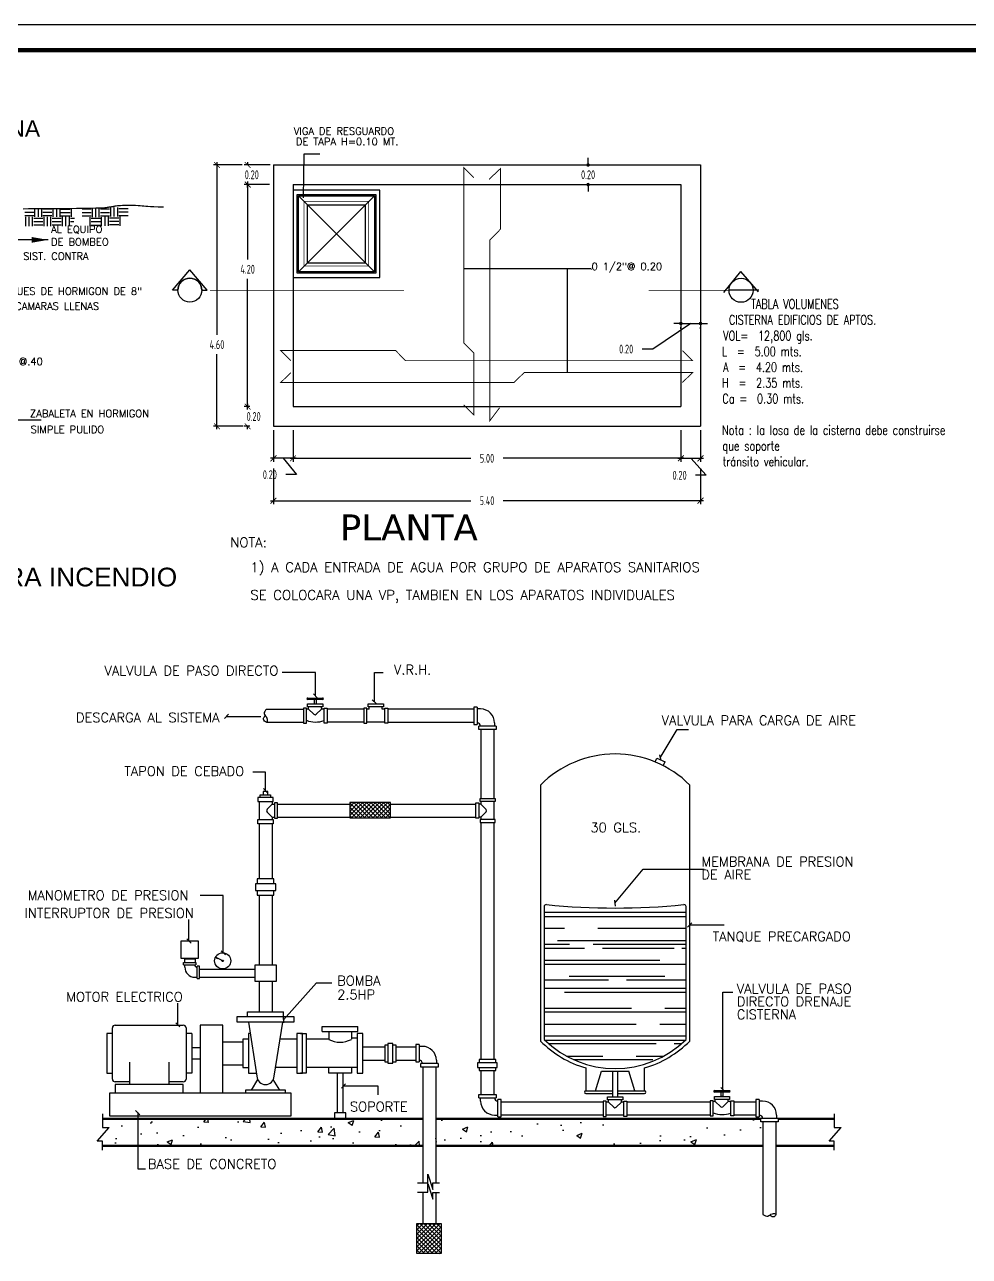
# Model space of a CAD drawing. Header units: feet. Extents: x 1019 to 2236, y -546 to 122.
# Drawn here: x 1066.84 to 1082.9, y -395.07 to -374.12 of the extents above; entities that cross this region are included whole.
import ezdxf
from ezdxf.enums import TextEntityAlignment as Align

# ---------------------------------------------------------------- set-up
doc = ezdxf.new("R2010")
doc.units = ezdxf.units.FT
doc.header["$LTSCALE"] = 0.05
doc.header["$MEASUREMENT"] = 0
for name, color, linetype in [('AC', 1, 'Continuous'), ('DIM', 10, 'Continuous'), ('DIN-SANT.', 7, 'Continuous'), ('ELEV-2PL', 31, 'Continuous'), ('MARCO', 1, 'Continuous'), ('TEXTM', 2, 'Continuous'), ('TEXTO', 2, 'Continuous'), ('TEXTO-1', 2, 'Continuous'), ('TUBOS', 1, 'Continuous')]:
    doc.layers.add(name, color=color, linetype=linetype)
doc.layers.add('CASCARON', color=9, linetype='Continuous', lineweight=20)
doc.layers.add('TEXTSANI', color=7, linetype='Continuous', lineweight=35)
doc.styles.add('Arch-Dim', font='romans.shx', dxfattribs={"width": 0.75})
doc.styles.add('DIM', font='DIM.shx', dxfattribs={"width": 0.8, "height": 0.15})
doc.styles.add('R120', font='arial.ttf', dxfattribs={"height": 0.24})
doc.styles.add('RD290', font='verdana.ttf', dxfattribs={"height": 0.38})
doc.styles.add('RomanS', font='arial.ttf')
doc.styles.add('STYLE1', font='cibt____.pfb', dxfattribs={"height": 0.1})
doc.styles.add('TEXTM', font='romans.shx', dxfattribs={"height": 0.1})
doc.dimstyles.new('DIM', dxfattribs={"dimtxt": 0.15, "dimasz": 0.06, "dimexe": 0.06, "dimexo": 0.4, "dimgap": 0.09, "dimtad": 0, "dimtih": 1, "dimtoh": 1, "dimzin": 0, "dimdsep": 46, "dimtxsty": 'DIM', "dimblk": 'DOT', "dimcen": 0.06, "dimdle": 0.05, "dimclrd": 1, "dimclre": 1, "dimclrt": 7, "dimaunit": 1, "dimadec": 3, "dimazin": 0, "dimtfac": 1, "dimtofl": 0, "dimtmove": 1, "dimatfit": 1, "dimldrblk": 'CLOSEDBLANK', "dimfxl": 0.06, "dimtolj": 1, "dimtzin": 0, "dimarcsym": 0})
doc.dimstyles.new('DIM2', dxfattribs={"dimtxt": 0.1, "dimasz": 0.07, "dimexe": 0.1, "dimexo": 0.3, "dimgap": 0.1, "dimtad": 1, "dimzin": 4, "dimdsep": 46, "dimtxsty": 'STYLE1', "dimblk": 'OBLIQUE', "dimcen": 0.09, "dimdle": 0.003, "dimadec": 0, "dimazin": 0, "dimtfac": 1, "dimtix": 1, "dimtmove": 0, "dimatfit": 3, "dimldrblk": 'OBLIQUE', "dimfxl": 1, "dimtolj": 1, "dimtzin": 0, "dimarcsym": 0})
pattern_1 = [(50, (597.4892, -416.4492), (0.9691629, -0.0847908), [0.10134, -1.114741]), (355, (597.4892, -416.4492), (-0.187481, 1.016363), [0.081072, -0.8917928]), (100.4514, (597.5699, -416.4563), (0.7816826, 0.9315716), [0.0861258, -0.9473841]), (46.1842, (597.4892, -416.179), (1.4420575, -0.2236495), [0.15201, -1.6721116]), (96.6356, (597.6093, -416.1976), (1.2629174, 1.3162293), [0.1291887, -1.421076]), (351.1842, (597.4892, -416.179), (1.2629164, 1.3162303), [0.121608, -1.3376893]), (21, (597.6243, -416.2465), (0.8065416, -0.5440192), [0.10134, -1.114741]), (326, (597.6243, -416.2465), (0.328768, 0.9798237), [0.081072, -0.8917928]), (71.4514, (597.6915, -416.2919), (1.1353099, 0.4358036), [0.0861258, -0.9473841]), (37.5, (597.48916, -416.4492), (0.0164304, 0.4498066), [0, -0.8809832, 0, -0.90530485, 0, -0.89517085]), (7.5, (597.48916, -416.4492), (0.3554599, 0.5329296), [0, -0.5161589, 0, -0.8607152, 0, -0.3411783]), (327.5, (597.18785, -416.4492), (0.72130156, -0.03047617), [0, -0.3378003, 0, -1.053937, 0, -1.3984933]), (317.5, (597.0527, -416.4492), (0.7880019, 0.135262), [0, -0.4391404, 0, -0.6999223, 0, -0.9931329])]

# ---------------------------------------------------------------- blocks, each defined once
blk = doc.blocks.new('_OBLIQUE')
at = {"color": 0, "linetype": 'ByBlock'}
blk.add_line((-0.5, -0.5), (0.5, 0.5), dxfattribs=at)
blk = doc.blocks.new('CODO')
at = {"layer": 'TUBOS'}
for p, q in [((-0.04, 0.224), (-0.04, 0.02)), ((0, 0.224), (-0.04, 0.224)), ((0, 0.224), (0, 0.02)), ((0.04, 0.204), (0, 0.204)), ((-0.04, 0.02), (0, 0.02)), ((0.204, 0.04), (0.204, 0)), ((0.02, -0.04), (0.02, 0)), ((0.224, 0), (0.02, 0)), ((0.224, -0.04), (0.02, -0.04)), ((0.224, 0), (0.224, -0.04))]:
    blk.add_line(p, q, dxfattribs=at)
for centre, radius, start in [((0.04, 0.04), 0.164, 0), ((0, 0), 0.04, 360)]:
    blk.add_arc(centre, radius, start, 90, dxfattribs=at)
blk = doc.blocks.new('_ArchTick')
at = {"color": 0, "linetype": 'ByBlock', "const_width": 0.15}
blk.add_lwpolyline([(-0.5, -0.5), (0.5, 0.5)], dxfattribs=at)
blk = doc.blocks.new('*D78')
at = {"layer": 'Defpoints', "color": 0, "transparency": 16777216}
for p in [(1071.071, -381.268, -0.095), (1078.328, -381.268, -0.095), (1078.328, -382.218)]:
    blk.add_point(p, dxfattribs=at)
at = {"layer": 'DIN-SANT.', "color": 1, "lineweight": -2, "transparency": 16777216}
for p, q in [((1071.071, -381.668), (1071.071, -382.278)), ((1078.328, -381.668), (1078.328, -382.278)), ((1071.021, -382.218), (1074.427, -382.218)), ((1078.378, -382.218), (1074.973, -382.218))]:
    blk.add_line(p, q, dxfattribs=at)
at = {"layer": 'DIN-SANT.', "color": 1, "lineweight": -2, "transparency": 16777216, "xscale": 0.1, "yscale": 0.1, "zscale": 0.1, "rotation": 180}
blk.add_blockref('_ArchTick', (1071.071, -382.218), dxfattribs=at)
at = {"layer": 'DIN-SANT.', "color": 1, "lineweight": -2, "transparency": 16777216, "xscale": 0.1, "yscale": 0.1, "zscale": 0.1}
blk.add_blockref('_ArchTick', (1078.328, -382.218), dxfattribs=at)
at = {"layer": 'DIN-SANT.', "color": 7, "transparency": 16777216, "insert": (1074.7, -382.218), "char_height": 0.15, "attachment_point": 5, "style": 'DIM'}
blk.add_mtext('\\A1;5.40', dxfattribs=at)
blk = doc.blocks.new('_ClosedBlank')
at = {"layer": 'DIM', "color": 0, "lineweight": -2}
for p, q in [((-1, 0.17), (0, 0)), ((-1, 0.17), (-1, -0.17)), ((0, 0), (-1, -0.17))]:
    blk.add_line(p, q, dxfattribs=at)
blk = doc.blocks.new('DOT')
at = {"color": 0, "linetype": 'ByBlock'}
blk.add_line((-0.5, 0), (-1, 0), dxfattribs=at)
at = {"color": 0, "linetype": 'ByBlock', "const_width": 0.5}
blk.add_lwpolyline([(-0.25, 0, 1), (0.25, 0, 1)], format="xyb", close=True, dxfattribs=at)
blk = doc.blocks.new('*D79')
at = {"layer": 'Defpoints', "color": 0, "transparency": 16777216}
for p in [(1077.995, -378.893), (1078.328, -378.893), (1078.328, -379.205)]:
    blk.add_point(p, dxfattribs=at)
at = {"layer": 'DIN-SANT.', "color": 1, "lineweight": -2, "transparency": 16777216}
for p, q in [((1078.162, -379.205), (1077.518, -379.64)), ((1077.935, -379.205), (1077.875, -379.205)), ((1077.995, -379.205), (1078.328, -379.205)), ((1077.995, -379.293), (1077.995, -379.265)), ((1078.328, -379.293), (1078.328, -379.265)), ((1078.388, -379.205), (1078.448, -379.205)), ((1077.518, -379.64), (1077.338, -379.64))]:
    blk.add_line(p, q, dxfattribs=at)
at = {"layer": 'DIN-SANT.', "color": 1, "lineweight": -2, "transparency": 16777216, "xscale": 0.06, "yscale": 0.06, "zscale": 0.06}
blk.add_blockref('DOT', (1077.995, -379.205), dxfattribs=at)
at = {"layer": 'DIN-SANT.', "color": 1, "lineweight": -2, "transparency": 16777216, "xscale": 0.06, "yscale": 0.06, "zscale": 0.06, "rotation": 180}
blk.add_blockref('DOT', (1078.328, -379.205), dxfattribs=at)
at = {"layer": 'DIN-SANT.', "color": 7, "transparency": 16777216, "insert": (1077.065, -379.64), "char_height": 0.15, "attachment_point": 5, "style": 'DIM'}
blk.add_mtext('\\A1;0.20', dxfattribs=at)
blk = doc.blocks.new('_DOT')
at = {"color": 0, "linetype": 'ByBlock'}
blk.add_line((-0.5, 0), (-1, 0), dxfattribs=at)
at = {"color": 0, "linetype": 'ByBlock', "const_width": 0.5}
blk.add_lwpolyline([(-0.25, 0, 1), (0.25, 0, 1)], format="xyb", close=True, dxfattribs=at)
blk = doc.blocks.new('*D81')
at = {"layer": 'Defpoints', "color": 0, "transparency": 16777216}
for p in [(1076.418, -376.51), (1076.7, -376.51), (1076.7, -376.843)]:
    blk.add_point(p, dxfattribs=at)
at = {"layer": 'DIN-SANT.', "color": 1, "lineweight": -2, "transparency": 16777216}
for p, q in [((1076.3, -376.51), (1076.358, -376.51)), ((1076.418, -376.45), (1076.418, -376.39)), ((1076.3, -376.843), (1076.358, -376.843)), ((1076.418, -376.903), (1076.418, -376.963))]:
    blk.add_line(p, q, dxfattribs=at)
at = {"layer": 'DIN-SANT.', "color": 1, "lineweight": -2, "transparency": 16777216, "xscale": 0.06, "yscale": 0.06, "zscale": 0.06}
for p, rotation in [((1076.418, -376.51), 270), ((1076.418, -376.843), 90)]:
    blk.add_blockref('DOT', p, dxfattribs=dict(at, rotation=rotation))
at = {"layer": 'DIN-SANT.', "color": 7, "transparency": 16777216, "insert": (1076.418, -376.676), "char_height": 0.15, "attachment_point": 5, "style": 'DIM'}
blk.add_mtext('\\A1;0.20', dxfattribs=at)
blk = doc.blocks.new('*D95')
at = {"layer": 'Defpoints', "color": 0, "transparency": 16777216}
for p in [(1077.995, -380.619, 0.095), (1071.404, -380.842, 0.095), (1077.995, -381.497)]:
    blk.add_point(p, dxfattribs=at)
at = {"layer": 'DIN-SANT.', "color": 1, "lineweight": -2, "transparency": 16777216}
for p, q in [((1077.995, -381.019), (1077.995, -381.557)), ((1071.404, -381.242), (1071.404, -381.557)), ((1071.354, -381.497), (1074.427, -381.497)), ((1078.045, -381.497), (1074.973, -381.497))]:
    blk.add_line(p, q, dxfattribs=at)
at = {"layer": 'DIN-SANT.', "color": 1, "lineweight": -2, "transparency": 16777216, "xscale": 0.1, "yscale": 0.1, "zscale": 0.1, "rotation": 180}
blk.add_blockref('_ArchTick', (1071.404, -381.497), dxfattribs=at)
at = {"layer": 'DIN-SANT.', "color": 1, "lineweight": -2, "transparency": 16777216, "xscale": 0.1, "yscale": 0.1, "zscale": 0.1}
blk.add_blockref('_ArchTick', (1077.995, -381.497), dxfattribs=at)
at = {"layer": 'DIN-SANT.', "color": 7, "transparency": 16777216, "insert": (1074.7, -381.497), "char_height": 0.15, "attachment_point": 5, "style": 'DIM'}
blk.add_mtext('\\A1;5.00', dxfattribs=at)
blk = doc.blocks.new('*D96')
at = {"layer": 'Defpoints', "color": 0, "transparency": 16777216}
for p in [(1077.995, -380.619, 0.095), (1078.328, -380.619, 0.095), (1078.328, -381.497)]:
    blk.add_point(p, dxfattribs=at)
at = {"layer": 'DIN-SANT.', "color": 1, "lineweight": -2, "transparency": 16777216}
for p, q in [((1077.995, -381.019), (1077.995, -381.557)), ((1078.328, -381.019), (1078.328, -381.557)), ((1077.945, -381.497), (1078.378, -381.497)), ((1078.162, -381.497), (1078.426, -381.786)), ((1078.426, -381.786), (1078.246, -381.786))]:
    blk.add_line(p, q, dxfattribs=at)
at = {"layer": 'DIN-SANT.', "color": 1, "lineweight": -2, "transparency": 16777216, "xscale": 0.1, "yscale": 0.1, "zscale": 0.1, "rotation": 180}
blk.add_blockref('_ArchTick', (1077.995, -381.497), dxfattribs=at)
at = {"layer": 'DIN-SANT.', "color": 1, "lineweight": -2, "transparency": 16777216, "xscale": 0.1, "yscale": 0.1, "zscale": 0.1}
blk.add_blockref('_ArchTick', (1078.328, -381.497), dxfattribs=at)
at = {"layer": 'DIN-SANT.', "color": 7, "transparency": 16777216, "insert": (1077.973, -381.786), "char_height": 0.15, "attachment_point": 5, "style": 'DIM'}
blk.add_mtext('\\A1;0.20', dxfattribs=at)
blk = doc.blocks.new('*D97')
at = {"layer": 'Defpoints', "color": 0, "transparency": 16777216}
for p in [(1071.071, -380.619, 0.095), (1071.404, -380.619, 0.095), (1071.071, -381.497)]:
    blk.add_point(p, dxfattribs=at)
at = {"layer": 'DIN-SANT.', "color": 1, "lineweight": -2, "transparency": 16777216}
for p, q in [((1071.071, -381.019), (1071.071, -381.557)), ((1071.404, -381.019), (1071.404, -381.557)), ((1071.454, -381.497), (1071.021, -381.497)), ((1071.238, -381.497), (1071.463, -381.775)), ((1071.463, -381.775), (1071.283, -381.775))]:
    blk.add_line(p, q, dxfattribs=at)
at = {"layer": 'DIN-SANT.', "color": 1, "lineweight": -2, "transparency": 16777216, "xscale": 0.1, "yscale": 0.1, "zscale": 0.1, "rotation": 180}
blk.add_blockref('_ArchTick', (1071.071, -381.497), dxfattribs=at)
at = {"layer": 'DIN-SANT.', "color": 1, "lineweight": -2, "transparency": 16777216, "xscale": 0.1, "yscale": 0.1, "zscale": 0.1}
blk.add_blockref('_ArchTick', (1071.404, -381.497), dxfattribs=at)
at = {"layer": 'DIN-SANT.', "color": 7, "transparency": 16777216, "insert": (1071.01, -381.775), "char_height": 0.15, "attachment_point": 5, "style": 'DIM'}
blk.add_mtext('\\A1;0.20', dxfattribs=at)
blk = doc.blocks.new('*D98')
at = {"layer": 'Defpoints', "color": 0, "transparency": 16777216}
for p in [(1071.414, -376.51, 0.095), (1070.632, -376.843), (1071.404, -376.843, 0.095)]:
    blk.add_point(p, dxfattribs=at)
at = {"layer": 'DIN-SANT.', "color": 1, "lineweight": -2, "transparency": 16777216}
for p, q in [((1071.014, -376.51), (1070.572, -376.51)), ((1070.632, -376.46), (1070.632, -376.511)), ((1071.004, -376.843), (1070.572, -376.843)), ((1070.632, -376.893), (1070.632, -376.841))]:
    blk.add_line(p, q, dxfattribs=at)
at = {"layer": 'DIN-SANT.', "color": 1, "lineweight": -2, "transparency": 16777216, "xscale": 0.1, "yscale": 0.1, "zscale": 0.1}
for p, rotation in [((1070.632, -376.51), 90), ((1070.632, -376.843), 270)]:
    blk.add_blockref('_ArchTick', p, dxfattribs=dict(at, rotation=rotation))
at = {"layer": 'DIN-SANT.', "color": 7, "transparency": 16777216, "insert": (1070.703, -376.676), "char_height": 0.15, "attachment_point": 5, "style": 'DIM'}
blk.add_mtext('\\A1;0.20', dxfattribs=at)
blk = doc.blocks.new('*D99')
at = {"layer": 'Defpoints', "color": 0, "transparency": 16777216}
for p in [(1071.071, -376.843, 0.095), (1070.632, -380.619), (1071.071, -380.619, 0.095)]:
    blk.add_point(p, dxfattribs=at)
at = {"layer": 'DIN-SANT.', "color": 1, "lineweight": -2, "transparency": 16777216}
for p, q in [((1070.671, -376.843), (1070.572, -376.843)), ((1070.632, -376.793), (1070.632, -378.117)), ((1070.632, -380.669), (1070.632, -378.447)), ((1070.671, -380.619), (1070.572, -380.619))]:
    blk.add_line(p, q, dxfattribs=at)
at = {"layer": 'DIN-SANT.', "color": 1, "lineweight": -2, "transparency": 16777216, "xscale": 0.1, "yscale": 0.1, "zscale": 0.1}
for p, rotation in [((1070.632, -376.843), 90), ((1070.632, -380.619), 270)]:
    blk.add_blockref('_ArchTick', p, dxfattribs=dict(at, rotation=rotation))
at = {"layer": 'DIN-SANT.', "color": 7, "transparency": 16777216, "insert": (1070.632, -378.282), "char_height": 0.15, "attachment_point": 5, "style": 'DIM'}
blk.add_mtext('\\A1;4.20', dxfattribs=at)
blk = doc.blocks.new('*D100')
at = {"layer": 'Defpoints', "color": 0, "transparency": 16777216}
for p in [(1071.071, -380.619, 0.095), (1070.632, -380.953), (1071.071, -380.953, 0.095)]:
    blk.add_point(p, dxfattribs=at)
at = {"layer": 'DIN-SANT.', "color": 1, "lineweight": -2, "transparency": 16777216}
for p, q in [((1070.671, -380.619), (1070.572, -380.619)), ((1070.632, -380.569), (1070.632, -380.621)), ((1070.671, -380.953), (1070.572, -380.953)), ((1070.632, -381.003), (1070.632, -380.951))]:
    blk.add_line(p, q, dxfattribs=at)
at = {"layer": 'DIN-SANT.', "color": 1, "lineweight": -2, "transparency": 16777216, "xscale": 0.1, "yscale": 0.1, "zscale": 0.1}
for p, rotation in [((1070.632, -380.619), 90), ((1070.632, -380.953), 270)]:
    blk.add_blockref('_ArchTick', p, dxfattribs=dict(at, rotation=rotation))
at = {"layer": 'DIN-SANT.', "color": 7, "transparency": 16777216, "insert": (1070.734, -380.786), "char_height": 0.15, "attachment_point": 5, "style": 'DIM'}
blk.add_mtext('\\A1;0.20', dxfattribs=at)
blk = doc.blocks.new('*D101')
at = {"layer": 'Defpoints', "color": 0, "transparency": 16777216}
for p in [(1070.94, -376.51, 0.095), (1070.111, -380.953), (1070.957, -380.953)]:
    blk.add_point(p, dxfattribs=at)
at = {"layer": 'DIN-SANT.', "color": 1, "lineweight": -2, "transparency": 16777216}
for p, q in [((1070.54, -376.51), (1070.051, -376.51)), ((1070.111, -376.46), (1070.111, -379.398)), ((1070.111, -381.003), (1070.111, -379.728)), ((1070.557, -380.953), (1070.051, -380.953))]:
    blk.add_line(p, q, dxfattribs=at)
at = {"layer": 'DIN-SANT.', "color": 1, "lineweight": -2, "transparency": 16777216, "xscale": 0.1, "yscale": 0.1, "zscale": 0.1}
for p, rotation in [((1070.111, -376.51), 90), ((1070.111, -380.953), 270)]:
    blk.add_blockref('_ArchTick', p, dxfattribs=dict(at, rotation=rotation))
at = {"layer": 'DIN-SANT.', "color": 7, "transparency": 16777216, "insert": (1070.111, -379.563), "char_height": 0.15, "attachment_point": 5, "style": 'DIM'}
blk.add_mtext('\\A1;4.60', dxfattribs=at)

msp = doc.modelspace()

# ---------------------------------------------------------------- hatches: boundary and pattern name
at = {"layer": 'TUBOS'}
h = msp.add_hatch(dxfattribs=at)
h.set_pattern_fill('ANSI37', color=256, scale=0.40536, style=0)
h.set_pattern_definition([(45, (597.489164, -416.449207), (-0.0358291344, 0.0358291344), []), (135, (597.489164, -416.449207), (-0.0358291344, -0.0358291344), [])])
h.paths.add_polyline_path([(1073.061, -387.612), (1073.061, -387.352), (1072.368, -387.352), (1072.368, -387.612)])
h = msp.add_hatch(dxfattribs=at)
h.set_pattern_fill('AR-RROOF', color=8, scale=0.40536, style=0)
h.set_pattern_definition([(360, (597.48916, -416.4492), (0.89179284, 0.40536038), [6.0804057, -0.8107208, 2.026802, -0.4053604]), (360, (598.0283, -416.24653), (-0.4053604, 0.5391293), [1.2160811, -0.133769, 2.4321623, -0.3040203]), (360, (597.69184, -416.10465), (2.10787399, 0.27159146), [3.242883, -0.5675045, 1.6214415, -0.4053604])])
h.paths.add_polyline_path([(1078.083, -389.082, -0.051541), (1075.671, -389.082), (1075.671, -391.38, 0.408), (1078.083, -391.38)])
h = msp.add_hatch(dxfattribs=at)
h.set_pattern_fill('AR-CONC', color=256, scale=0.13512, style=0)
h.set_pattern_definition(pattern_1)
h.paths.add_polyline_path([(1073.608, -393.188), (1073.608, -392.728), (1068.164, -392.728), (1068.164, -392.878), (1068.281, -392.878), (1068.073, -393.11), (1068.164, -393.11), (1068.164, -393.188)])
h = msp.add_hatch(dxfattribs=at)
h.set_pattern_fill('AR-CONC', color=256, scale=0.13512, style=0)
h.set_pattern_definition(pattern_1)
h.paths.add_polyline_path([(1079.389, -393.188), (1079.389, -392.78), (1079.356, -392.78), (1079.356, -392.728), (1073.83, -392.728), (1073.83, -393.188)])
h.paths.add_polyline_path([(1079.611, -393.188), (1079.81, -393.188), (1079.81, -393.11), (1079.719, -393.11), (1079.927, -392.878), (1079.81, -392.878), (1079.81, -392.728), (1079.65, -392.728), (1079.65, -392.78), (1079.611, -392.78)])
h = msp.add_hatch(dxfattribs=at)
h.set_pattern_fill('ANSI37', color=256, scale=0.40536, style=0)
h.set_pattern_definition([(45, (597.489164, -415.819614), (-0.0358291344, 0.0358291344), []), (135, (597.489164, -415.819614), (-0.0358291344, -0.0358291344), [])])
h.paths.add_polyline_path([(1073.919, -394.506), (1073.507, -394.506), (1073.507, -395.019), (1073.919, -395.019)])

# ---------------------------------------------------------------- linework, layer by layer
at = {"linetype": 'Continuous'}
for p, q in [((1071.58, -377.069), (1071.59, -376.319)), ((1071.59, -376.319), (1071.861, -376.319)), ((1067.241, -377.783), (1065.878, -377.783)), ((1069.354, -378.637), (1069.65, -378.293)), ((1069.945, -378.637), (1069.65, -378.293)), ((1078.723, -378.677), (1079.011, -378.321)), ((1079.313, -378.665), (1079.011, -378.321)), ((1069.446, -378.637), (1069.354, -378.637)), ((1069.854, -378.637), (1069.945, -378.637)), ((1079.319, -378.641), (1078.813, -378.641))]:
    msp.add_line(p, q, dxfattribs=at)
at = {"color": 7, "linetype": 'Continuous'}
for p, q in [((1072.879, -376.937), (1071.404, -376.937)), ((1071.404, -376.937), (1071.404, -378.423)), ((1072.879, -378.423), (1072.879, -376.937)), ((1071.476, -377.014), (1072.808, -377.014)), ((1071.476, -378.347), (1071.476, -377.014)), ((1072.786, -377.036), (1071.497, -378.325)), ((1071.497, -377.036), (1072.786, -378.325)), ((1071.497, -377.036), (1072.786, -377.036)), ((1071.497, -378.325), (1071.497, -377.036)), ((1071.65, -377.189), (1072.633, -377.189)), ((1071.65, -378.172), (1071.65, -377.189)), ((1072.633, -378.172), (1072.633, -377.189)), ((1072.786, -377.036), (1072.786, -378.325)), ((1072.808, -377.014), (1072.808, -378.347)), ((1071.65, -378.172), (1072.633, -378.172)), ((1071.404, -378.423), (1072.879, -378.423)), ((1072.808, -378.347), (1071.476, -378.347)), ((1072.786, -378.325), (1071.497, -378.325))]:
    msp.add_line(p, q, dxfattribs=at)
at = {"color": 31, "linetype": 'Continuous'}
for p, q in [((1066.844, -377.313), (1067, -377.313)), ((1066.844, -377.371), (1067, -377.371)), ((1066.86, -377.548), (1066.86, -377.392)), ((1066.919, -377.548), (1066.919, -377.392)), ((1066.977, -377.548), (1066.977, -377.392)), ((1067.016, -377.392), (1067.016, -377.258)), ((1067.075, -377.392), (1067.075, -377.256)), ((1067.133, -377.392), (1067.133, -377.256)), ((1067.149, -377.254), (1067.306, -377.254)), ((1067.149, -377.313), (1067.306, -377.313)), ((1067.149, -377.371), (1067.306, -377.371)), ((1067.173, -377.548), (1067.173, -377.392)), ((1067.231, -377.548), (1067.231, -377.392)), ((1067.29, -377.548), (1067.29, -377.392)), ((1067.329, -377.392), (1067.329, -377.254)), ((1067.387, -377.392), (1067.387, -377.253)), ((1067.446, -377.392), (1067.446, -377.253)), ((1067.46, -377.259), (1067.616, -377.259)), ((1067.46, -377.318), (1067.616, -377.318)), ((1067.46, -377.376), (1067.616, -377.376)), ((1067.485, -377.548), (1067.485, -377.392)), ((1067.543, -377.548), (1067.543, -377.392)), ((1067.602, -377.548), (1067.602, -377.392)), ((1067.641, -377.392), (1067.641, -377.252)), ((1067.819, -377.258), (1067.975, -377.258)), ((1067.819, -377.317), (1067.975, -377.317)), ((1067.819, -377.375), (1067.975, -377.375)), ((1067.955, -377.551), (1067.955, -377.395)), ((1067.994, -377.395), (1067.994, -377.246)), ((1068.053, -377.395), (1068.053, -377.239)), ((1068.111, -377.395), (1068.111, -377.239)), ((1068.131, -377.258), (1068.287, -377.258)), ((1068.131, -377.317), (1068.287, -377.317)), ((1068.131, -377.375), (1068.287, -377.375)), ((1068.15, -377.551), (1068.15, -377.395)), ((1068.209, -377.542), (1068.209, -377.386)), ((1068.268, -377.542), (1068.268, -377.386)), ((1068.307, -377.386), (1068.307, -377.23)), ((1068.365, -377.386), (1068.365, -377.23)), ((1068.424, -377.386), (1068.424, -377.23)), ((1068.443, -377.249), (1068.6, -377.249)), ((1068.443, -377.308), (1068.6, -377.308)), ((1068.443, -377.367), (1068.6, -377.367)), ((1068.463, -377.542), (1068.463, -377.386)), ((1066.997, -377.412), (1067.153, -377.412)), ((1066.997, -377.47), (1067.153, -377.47)), ((1066.997, -377.529), (1067.153, -377.529)), ((1067.309, -377.412), (1067.465, -377.412)), ((1067.309, -377.47), (1067.465, -377.47)), ((1067.309, -377.529), (1067.465, -377.529)), ((1067.622, -377.412), (1067.687, -377.412)), ((1067.622, -377.47), (1067.676, -377.47)), ((1067.622, -377.529), (1067.624, -377.529)), ((1067.975, -377.414), (1068.131, -377.414)), ((1067.975, -377.473), (1068.131, -377.473)), ((1067.975, -377.532), (1068.131, -377.532)), ((1068.287, -377.406), (1068.443, -377.406)), ((1068.287, -377.464), (1068.443, -377.464)), ((1068.287, -377.523), (1068.443, -377.523))]:
    msp.add_line(p, q, dxfattribs=at)
at = {"color": 1, "linetype": 'Continuous'}
for p, q in [((1070.454, -390.991), (1071.418, -390.991)), ((1070.454, -391.087), (1070.454, -390.991)), ((1071.418, -390.991), (1071.418, -391.087)), ((1068.334, -392.051), (1068.334, -391.183)), ((1068.382, -391.135), (1069.538, -391.135)), ((1069.586, -391.183), (1069.586, -392.051)), ((1069.827, -391.135), (1069.827, -392.292)), ((1070.213, -391.135), (1069.827, -391.135)), ((1070.213, -392.292), (1070.213, -391.135)), ((1071.418, -391.087), (1070.454, -391.087)), ((1070.647, -391.087), (1070.791, -392.002)), ((1071.225, -391.087), (1071.08, -392.002)), ((1068.237, -391.28), (1068.237, -391.954)), ((1068.334, -391.28), (1068.237, -391.28)), ((1069.683, -391.28), (1069.586, -391.28)), ((1069.683, -391.28), (1069.683, -391.954)), ((1070.55, -391.424), (1070.213, -391.424)), ((1070.55, -391.376), (1070.55, -391.858)), ((1070.647, -391.376), (1070.55, -391.376)), ((1070.647, -391.28), (1070.647, -391.954)), ((1070.677, -391.28), (1070.647, -391.28)), ((1071.466, -391.376), (1071.179, -391.376)), ((1071.466, -391.28), (1071.466, -391.954)), ((1071.562, -391.28), (1071.466, -391.28)), ((1071.528, -391.28), (1071.624, -391.28)), ((1071.562, -391.954), (1071.562, -391.28)), ((1071.624, -391.28), (1071.624, -391.954)), ((1072.01, -391.376), (1071.624, -391.376)), ((1072.01, -391.242), (1072.01, -391.376)), ((1072.395, -391.242), (1072.395, -391.376)), ((1072.395, -391.35), (1072.492, -391.35)), ((1072.492, -391.28), (1072.492, -391.954)), ((1072.588, -391.28), (1072.492, -391.28)), ((1072.588, -391.954), (1072.588, -391.28)), ((1069.827, -391.521), (1069.683, -391.521)), ((1068.623, -391.762), (1068.623, -392.147)), ((1069.297, -392.147), (1069.297, -391.762)), ((1069.827, -391.713), (1069.683, -391.713)), ((1070.213, -391.81), (1070.55, -391.81)), ((1068.237, -391.954), (1068.334, -391.954)), ((1069.683, -391.954), (1069.586, -391.954)), ((1070.55, -391.858), (1070.647, -391.858)), ((1070.647, -391.954), (1070.784, -391.954)), ((1071.466, -391.858), (1071.103, -391.858)), ((1071.466, -391.858), (1071.103, -391.858)), ((1071.466, -391.954), (1071.562, -391.954)), ((1071.624, -391.954), (1071.528, -391.954)), ((1072.492, -391.858), (1071.624, -391.858)), ((1072.01, -391.954), (1072.01, -391.858)), ((1072.058, -391.954), (1072.01, -391.954)), ((1072.395, -391.954), (1072.058, -391.954)), ((1072.154, -391.954), (1072.154, -392.629)), ((1072.251, -391.954), (1072.251, -392.629)), ((1072.395, -391.858), (1072.395, -391.954)), ((1072.492, -391.954), (1072.588, -391.954)), ((1068.623, -392.099), (1068.382, -392.099)), ((1069.538, -392.147), (1068.382, -392.147)), ((1068.382, -392.147), (1068.382, -392.292)), ((1069.538, -392.099), (1069.297, -392.099)), ((1069.538, -392.292), (1069.538, -392.147)), ((1070.598, -392.243), (1070.598, -392.292)), ((1071.273, -392.243), (1070.598, -392.243)), ((1070.695, -392.243), (1070.804, -392.062)), ((1071.177, -392.243), (1071.068, -392.062)), ((1071.273, -392.292), (1071.273, -392.243)), ((1071.369, -392.292), (1068.285, -392.292)), ((1068.285, -392.292), (1068.285, -392.677)), ((1071.369, -392.677), (1071.369, -392.292)), ((1068.285, -392.677), (1071.369, -392.677)), ((1072.106, -392.629), (1072.106, -392.725)), ((1072.299, -392.629), (1072.106, -392.629)), ((1072.299, -392.725), (1072.299, -392.629)), ((1072.106, -392.725), (1072.299, -392.725))]:
    msp.add_line(p, q, dxfattribs=at)
at = {"color": 7, "linetype": 'Continuous', "const_width": 0.0117}
msp.add_lwpolyline([(1071.59, -377.13), (1072.69, -377.13), (1072.69, -378.229), (1071.59, -378.229), (1071.59, -377.13)], dxfattribs=at)
at = {"color": 31, "linetype": 'Continuous'}
msp.add_lwpolyline([(1066.817, -377.254), (1066.908, -377.252), (1067.02, -377.251), (1067.149, -377.249), (1067.29, -377.248), (1067.436, -377.248), (1067.582, -377.247), (1067.722, -377.246), (1067.85, -377.245), (1067.961, -377.243), (1068.05, -377.241), (1068.118, -377.239), (1068.17, -377.237), (1068.207, -377.234), (1068.232, -377.232), (1068.249, -377.229), (1068.26, -377.227), (1068.269, -377.225), (1068.278, -377.223), (1068.287, -377.222), (1068.296, -377.221), (1068.306, -377.22), (1068.315, -377.22), (1068.324, -377.218), (1068.334, -377.217), (1068.342, -377.216), (1068.351, -377.214), (1068.36, -377.211), (1068.37, -377.209), (1068.383, -377.206), (1068.398, -377.203), (1068.418, -377.201), (1068.442, -377.198), (1068.472, -377.196), (1068.507, -377.195), (1068.548, -377.193), (1068.592, -377.193), (1068.638, -377.193), (1068.684, -377.193), (1068.729, -377.194), (1068.77, -377.196), (1068.808, -377.199), (1068.84, -377.202), (1068.87, -377.205), (1068.901, -377.209), (1068.937, -377.212), (1068.982, -377.215), (1069.038, -377.218), (1069.111, -377.22), (1069.203, -377.22)], dxfattribs=at)
at = {"linetype": 'Continuous'}
msp.add_lwpolyline([(1066.961, -377.783, 0.0975, 0, 0), (1067.241, -377.783, 0, 0, 0)], format="xyseb", dxfattribs=at)
at = {"linetype": 'Continuous', "const_width": 0.0159}
for points in [[(1069.995, -378.641), (1073.292, -378.641)], [(1077.449, -378.641), (1079.211, -378.641)]]:
    msp.add_lwpolyline(points, dxfattribs=at)
at = {"linetype": 'Continuous'}
for centre in [(1069.65, -378.637), (1079.017, -378.641)]:
    msp.add_circle(centre, 0.204, dxfattribs=at)
msp.add_arc((1069.65, -378.637), 0.204, 0, 180, dxfattribs=at)
at = {"color": 1, "linetype": 'Continuous'}
for centre, radius, start, end in [((1068.382, -391.183), 0.0482, 90, 180), ((1069.538, -391.183), 0.0482, 0, 90), ((1072.202, -391.015), 0.41, 241.9275, 298.0725), ((1068.382, -392.051), 0.0482, 180, 270), ((1069.538, -392.051), 0.0482, 270, 0), ((1070.936, -392.002), 0.145, 180, 0)]:
    msp.add_arc(centre, radius, start, end, dxfattribs=at)
at = {"layer": 'AC'}
for p, q in [((1070.208, -390.042), (1070.099, -389.987)), ((1070.099, -389.987), (1070.118, -390.001)), ((1070.099, -389.987), (1070.122, -389.993)), ((1070.118, -390.001), (1070.12, -389.997)), ((1070.122, -389.993), (1070.12, -389.997)), ((1070.632, -390.908), (1071.24, -390.908)), ((1070.632, -390.991), (1070.632, -390.908)), ((1070.632, -390.991), (1071.24, -390.991)), ((1071.24, -390.991), (1071.24, -390.908)), ((1071.898, -391.16), (1072.507, -391.16)), ((1071.898, -391.242), (1071.898, -391.16)), ((1072.507, -391.242), (1072.507, -391.16)), ((1071.898, -391.242), (1072.507, -391.242))]:
    msp.add_line(p, q, dxfattribs=at)
for radius in [0.137, 0.0124]:
    msp.add_circle((1070.208, -390.042), radius, dxfattribs=at)
for points in [[(1070.099, -389.987), (1070.122, -389.993), (1070.118, -390.001), (1070.122, -389.993)], [(1070.099, -389.987), (1070.122, -389.993), (1070.118, -390.001), (1070.099, -389.987)]]:
    msp.add_solid(points, dxfattribs=at)
at = {"layer": 'CASCARON', "color": 4, "const_width": 0.0159}
for points in [[(1074.305, -380.588), (1074.476, -380.758), (1074.476, -379.705), (1074.305, -379.534), (1074.305, -376.553), (1074.476, -376.723)], [(1074.734, -376.754), (1074.93, -376.57), (1074.93, -377.6), (1074.749, -377.784), (1074.749, -380.857), (1074.915, -380.637)], [(1071.366, -379.837), (1071.195, -379.666), (1073.147, -379.666), (1073.317, -379.837), (1078.192, -379.837), (1078.021, -379.666)], [(1071.366, -380.039), (1071.195, -380.209), (1075.16, -380.209), (1075.331, -380.039), (1078.192, -380.039), (1078.021, -380.209)]]:
    msp.add_lwpolyline(points, dxfattribs=at)
at = {"layer": 'DIM', "ltscale": 0.2}
for p, q in [((1074.305, -378.268), (1076.064, -378.268)), ((1076.064, -378.268), (1076.064, -380.039)), ((1076.064, -378.268), (1076.466, -378.268)), ((1065.135, -380.842), (1067.122, -380.842))]:
    msp.add_line(p, q, dxfattribs=at)
at = {"layer": 'ELEV-2PL', "ltscale": 0.1}
for p, q in [((1071.071, -376.51), (1078.328, -376.51)), ((1071.071, -376.51), (1071.071, -380.953)), ((1078.328, -376.51), (1078.328, -380.953)), ((1071.404, -376.843), (1077.995, -376.843)), ((1071.404, -376.843), (1071.404, -380.619)), ((1077.995, -376.843), (1077.995, -380.619)), ((1071.404, -380.619), (1077.995, -380.619)), ((1071.071, -380.953), (1078.328, -380.953))]:
    msp.add_line(p, q, dxfattribs=at)
at = {"layer": 'MARCO'}
msp.add_lwpolyline([(1054.272, -374.123), (1118.772, -374.123), (1118.772, -416.123), (1054.272, -416.123)], close=True, dxfattribs=at)
at = {"layer": 'MARCO', "const_width": 0.075}
msp.add_lwpolyline([(1111.6, -374.557), (1054.706, -374.557), (1054.706, -415.689), (1111.6, -415.689)], close=True, dxfattribs=at)
at = {"layer": 'TUBOS'}
for p, q in [((1070.953, -385.763), (1071.579, -385.763)), ((1071.653, -385.76), (1071.63, -385.76)), ((1071.653, -385.573), (1071.907, -385.573)), ((1071.907, -385.597), (1071.653, -385.597)), ((1071.666, -385.747), (1071.666, -385.724)), ((1071.666, -385.76), (1071.759, -385.849)), ((1071.888, -385.76), (1071.796, -385.849)), ((1071.888, -385.747), (1071.888, -385.724)), ((1071.931, -385.76), (1071.901, -385.76)), ((1072.608, -385.763), (1071.982, -385.763)), ((1072.696, -385.76), (1072.659, -385.76)), ((1072.696, -385.76), (1072.696, -385.724)), ((1072.917, -385.76), (1072.917, -385.724)), ((1072.961, -385.76), (1072.917, -385.76)), ((1073.018, -385.759), (1074.465, -385.759)), ((1070.953, -385.982), (1071.579, -385.982)), ((1072.608, -385.982), (1071.982, -385.982)), ((1072.961, -385.982), (1072.659, -385.982)), ((1072.961, -385.982), (1072.659, -385.982)), ((1073.018, -385.981), (1074.465, -385.981)), ((1074.596, -386.111), (1074.596, -387.284)), ((1074.817, -386.111), (1074.817, -387.284)), ((1077.557, -386.659), (1077.587, -386.593)), ((1077.587, -386.593), (1077.725, -386.657)), ((1077.694, -386.722), (1077.725, -386.657)), ((1070.846, -387.267), (1070.846, -387.22)), ((1070.846, -387.22), (1071.023, -387.22)), ((1070.973, -387.164), (1070.896, -387.164)), ((1070.896, -387.164), (1070.896, -387.22)), ((1070.906, -387.22), (1070.97, -387.22)), ((1070.97, -387.22), (1070.973, -387.22)), ((1070.973, -387.22), (1070.973, -387.164)), ((1071.023, -387.22), (1071.023, -387.263)), ((1075.609, -387.052), (1075.609, -391.406)), ((1078.145, -391.406), (1078.145, -387.052)), ((1070.828, -387.335), (1070.828, -387.636)), ((1071.05, -387.378), (1070.961, -387.47)), ((1071.05, -387.335), (1071.05, -387.378)), ((1071.05, -387.378), (1071.087, -387.378)), ((1071.138, -387.378), (1072.368, -387.378)), ((1073.061, -387.378), (1074.508, -387.378)), ((1074.596, -387.378), (1074.559, -387.378)), ((1074.596, -387.335), (1074.596, -387.378)), ((1074.596, -387.378), (1074.684, -387.47)), ((1074.817, -387.335), (1074.817, -387.636)), ((1074.817, -387.335), (1074.817, -387.636)), ((1071.05, -387.6), (1070.961, -387.507)), ((1071.05, -387.6), (1071.05, -387.636)), ((1071.05, -387.6), (1071.087, -387.6)), ((1071.138, -387.6), (1072.368, -387.6)), ((1073.061, -387.6), (1074.508, -387.6)), ((1074.596, -387.6), (1074.559, -387.6)), ((1074.596, -387.6), (1074.685, -387.507)), ((1074.596, -387.6), (1074.596, -387.636)), ((1070.828, -387.712), (1070.828, -388.646)), ((1071.05, -387.712), (1071.05, -388.646)), ((1074.596, -387.688), (1074.596, -391.718)), ((1074.817, -387.688), (1074.817, -391.718)), ((1070.828, -388.924), (1070.828, -390.113)), ((1071.05, -388.924), (1071.05, -390.113)), ((1075.671, -389.119), (1075.671, -391.38)), ((1078.083, -391.38), (1078.083, -389.119)), ((1069.565, -390.009), (1069.738, -390.009)), ((1069.565, -390.068), (1069.565, -390.009)), ((1069.738, -390.009), (1069.738, -390.068)), ((1069.816, -390.182), (1070.756, -390.182)), ((1069.816, -390.32), (1070.756, -390.32)), ((1070.828, -390.39), (1070.828, -390.913)), ((1071.05, -390.39), (1071.05, -390.913)), ((1072.588, -391.506), (1072.963, -391.506)), ((1073.154, -391.506), (1073.495, -391.506)), ((1072.588, -391.728), (1072.963, -391.728)), ((1073.154, -391.728), (1073.495, -391.728)), ((1073.608, -391.841), (1073.608, -393.815)), ((1073.83, -391.841), (1073.83, -393.817)), ((1074.596, -391.909), (1074.596, -392.313)), ((1074.817, -391.909), (1074.817, -392.313)), ((1076.377, -391.863), (1076.377, -392.252)), ((1076.544, -392.252), (1076.644, -391.919)), ((1076.644, -391.919), (1077.11, -391.919)), ((1076.838, -392.355), (1076.838, -391.919)), ((1076.924, -392.355), (1076.924, -391.919)), ((1077.21, -392.252), (1077.11, -391.919)), ((1077.377, -392.252), (1077.377, -391.863)), ((1076.377, -392.252), (1076.838, -392.252)), ((1076.924, -392.252), (1077.377, -392.252)), ((1078.565, -392.248), (1078.819, -392.248)), ((1074.943, -392.438), (1076.675, -392.438)), ((1076.377, -392.296), (1076.838, -392.296)), ((1076.763, -392.442), (1076.726, -392.442)), ((1076.763, -392.442), (1076.763, -392.406)), ((1076.763, -392.442), (1076.855, -392.531)), ((1076.984, -392.442), (1076.893, -392.531)), ((1076.924, -392.296), (1077.377, -392.296)), ((1076.984, -392.442), (1076.984, -392.406)), ((1077.028, -392.442), (1076.984, -392.442)), ((1077.079, -392.438), (1078.491, -392.438)), ((1078.566, -392.435), (1078.543, -392.435)), ((1078.819, -392.272), (1078.565, -392.272)), ((1078.579, -392.421), (1078.579, -392.398)), ((1078.579, -392.435), (1078.671, -392.524)), ((1078.801, -392.435), (1078.709, -392.524)), ((1078.801, -392.421), (1078.801, -392.398)), ((1078.844, -392.435), (1078.814, -392.435)), ((1078.895, -392.438), (1079.269, -392.438)), ((1068.164, -392.645), (1068.164, -392.878)), ((1074.943, -392.66), (1076.675, -392.66)), ((1077.028, -392.664), (1076.726, -392.664)), ((1077.028, -392.664), (1076.726, -392.664)), ((1077.079, -392.66), (1078.491, -392.66)), ((1078.895, -392.66), (1079.269, -392.66)), ((1080.602, -392.645), (1080.602, -392.878)), ((1068.073, -393.11), (1068.281, -392.878)), ((1068.164, -392.878), (1068.281, -392.878)), ((1079.389, -392.773), (1079.389, -394.354)), ((1079.611, -392.773), (1079.611, -394.354)), ((1080.512, -393.11), (1080.72, -392.878)), ((1080.602, -392.878), (1080.72, -392.878)), ((1068.164, -393.11), (1068.073, -393.11)), ((1068.164, -393.259), (1068.164, -393.11)), ((1080.602, -393.11), (1080.512, -393.11)), ((1080.602, -393.259), (1080.602, -393.11)), ((1073.692, -393.815), (1073.692, -393.669)), ((1073.692, -393.669), (1073.78, -393.932)), ((1073.516, -393.815), (1073.692, -393.815)), ((1073.692, -393.975), (1073.692, -393.829)), ((1073.692, -393.829), (1073.78, -394.093)), ((1073.78, -393.932), (1073.78, -393.817)), ((1073.78, -393.817), (1073.894, -393.817)), ((1073.516, -393.975), (1073.692, -393.975)), ((1073.608, -393.975), (1073.608, -394.525)), ((1073.78, -393.978), (1073.894, -393.978)), ((1073.78, -394.093), (1073.78, -393.978)), ((1073.83, -393.978), (1073.83, -394.525))]:
    msp.add_line(p, q, dxfattribs=at)
for points in [[(1071.63, -386.003), (1071.63, -385.745), (1071.579, -385.745), (1071.579, -386.003)], [(1071.909, -385.724), (1071.651, -385.724), (1071.651, -385.672), (1071.909, -385.672)], [(1071.764, -385.67), (1071.803, -385.67), (1071.803, -385.601), (1071.764, -385.601)], [(1071.931, -386.003), (1071.931, -385.745), (1071.982, -385.745), (1071.982, -386.003)], [(1072.659, -386.003), (1072.659, -385.745), (1072.608, -385.745), (1072.608, -386.003)], [(1072.939, -385.724), (1072.681, -385.724), (1072.681, -385.672), (1072.939, -385.672)], [(1072.961, -386.003), (1072.961, -385.745), (1073.012, -385.745), (1073.012, -386.003)], [(1070.807, -387.335), (1071.065, -387.335), (1071.065, -387.263), (1070.807, -387.263)], [(1071.087, -387.357), (1071.087, -387.615), (1071.138, -387.615), (1071.138, -387.357)], [(1072.368, -387.612), (1073.061, -387.612), (1073.061, -387.352), (1072.368, -387.352)], [(1074.559, -387.357), (1074.559, -387.615), (1074.508, -387.615), (1074.508, -387.357)], [(1074.839, -387.335), (1074.581, -387.335), (1074.581, -387.284), (1074.839, -387.284)], [(1070.807, -387.636), (1071.065, -387.636), (1071.065, -387.712), (1070.807, -387.712)], [(1074.839, -387.636), (1074.581, -387.636), (1074.581, -387.688), (1074.839, -387.688)], [(1071.111, -388.843), (1071.111, -388.73), (1070.763, -388.73), (1070.763, -388.843)], [(1069.496, -389.998), (1069.796, -389.998), (1069.796, -389.71), (1069.496, -389.71)], [(1070.756, -390.39), (1071.124, -390.39), (1071.124, -390.113), (1070.756, -390.113)], [(1073.015, -391.782), (1073.097, -391.782), (1073.097, -391.447), (1073.015, -391.447)], [(1074.871, -391.857), (1074.871, -391.775), (1074.536, -391.775), (1074.536, -391.857)], [(1076.726, -392.686), (1076.726, -392.428), (1076.675, -392.428), (1076.675, -392.686)], [(1077.006, -392.406), (1076.748, -392.406), (1076.748, -392.355), (1077.006, -392.355)], [(1077.028, -392.686), (1077.028, -392.428), (1077.079, -392.428), (1077.079, -392.686)], [(1078.543, -392.678), (1078.543, -392.42), (1078.491, -392.42), (1078.491, -392.678)], [(1078.822, -392.398), (1078.564, -392.398), (1078.564, -392.347), (1078.822, -392.347)], [(1078.676, -392.345), (1078.715, -392.345), (1078.715, -392.276), (1078.676, -392.276)], [(1078.844, -392.678), (1078.844, -392.42), (1078.895, -392.42), (1078.895, -392.678)], [(1073.507, -394.506), (1073.919, -394.506), (1073.919, -395.019), (1073.507, -395.019)]]:
    msp.add_lwpolyline(points, close=True, dxfattribs=at)
for points in [[(1071.078, -388.73), (1071.078, -388.646), (1070.794, -388.646), (1070.794, -388.73)], [(1070.794, -388.843), (1070.794, -388.924), (1071.078, -388.924), (1071.078, -388.843)], [(1073.015, -391.478), (1072.963, -391.478), (1072.963, -391.761), (1073.015, -391.761)], [(1073.097, -391.761), (1073.154, -391.761), (1073.154, -391.478), (1073.097, -391.478)], [(1074.851, -391.775), (1074.851, -391.718), (1074.567, -391.718), (1074.567, -391.775)], [(1074.567, -391.857), (1074.567, -391.909), (1074.851, -391.909), (1074.851, -391.857)]]:
    msp.add_lwpolyline(points, dxfattribs=at)
at = {"layer": 'TUBOS', "const_width": 0.0405}
for points in [[(1068.164, -392.728), (1073.608, -392.728)], [(1073.83, -392.728), (1079.356, -392.728)], [(1079.65, -392.728), (1080.605, -392.728)], [(1068.164, -393.188), (1073.608, -393.188)], [(1073.83, -393.188), (1079.389, -393.188)], [(1079.611, -393.188), (1080.605, -393.188)]]:
    msp.add_lwpolyline(points, dxfattribs=at)
at = {"layer": 'TUBOS'}
for centre, radius, start, end in [((1071.653, -385.585), 0.0122, 90, 270), ((1071.653, -385.747, 0), 0.0135, 270, 0), ((1071.901, -385.747), 0.0135, 180, 270), ((1071.907, -385.585), 0.0122, 270, 90), ((1071.786, -385.568), 0.414, 247.8925, 290.5655), ((1071.777, -385.83), 0.027, 226.0952, 314.1204), ((1076.877, -388.31), 1.786, 44.7646, 135.2354), ((1070.981, -387.489), 0.027, 135.8796, 223.9048), ((1074.665, -387.489), 0.027, 316.0952, 44.1204), ((1075.705, -389.119), 0.0338, 84.2815, 180), ((1076.877, -377.414), 11.73, 264.2815, 275.7185), ((1078.049, -389.119), 0.0338, 0, 95.7185), ((1076.877, -390.148), 1.786, 224.7646, 253.7447), ((1076.877, -390.148), 1.724, 225.6091, 314.3909), ((1076.877, -390.148), 1.786, 286.2553, 315.2354), ((1076.377, -392.274), 0.0223, 90, 270), ((1077.377, -392.274), 0.0223, 270, 90), ((1078.565, -392.26), 0.0122, 90, 270), ((1078.819, -392.26), 0.0122, 270, 90), ((1078.566, -392.421, 0), 0.0135, 270, 0), ((1078.814, -392.421), 0.0135, 180, 270), ((1076.874, -392.512), 0.027, 226.0952, 314.1204), ((1078.698, -392.243), 0.414, 247.8925, 290.5655), ((1078.69, -392.504), 0.027, 226.0952, 314.1204)]:
    msp.add_arc(centre, radius, start, end, dxfattribs=at)
for points in [[(1070.953, -385.763), (1070.912, -385.834), (1070.961, -385.913), (1070.953, -385.981), (1070.899, -385.931), (1070.93, -385.878)], [(1079.389, -394.354), (1079.472, -394.381), (1079.549, -394.342), (1079.607, -394.35), (1079.58, -394.392), (1079.514, -394.373)]]:
    msp.add_spline(points, degree=3, dxfattribs=at)

# ---------------------------------------------------------------- block references
at = {"layer": 'TEXTO', "xscale": 1.029598526327354, "yscale": 1.029598526327354, "zscale": 1.029598526327354, "rotation": 180}
msp.add_blockref('CODO', (1069.775, -390.11), dxfattribs=at)
at = {"layer": 'TUBOS', "xscale": 1.441437301364369, "yscale": 1.441437301364369, "zscale": 1.441437301364369}
for p in [(1074.533, -386.053), (1073.546, -391.79), (1079.327, -392.722)]:
    msp.add_blockref('CODO', p, dxfattribs=at)
at = {"layer": 'TUBOS', "xscale": 1.441437301364369, "yscale": 1.441437301364369, "zscale": 1.441437301364369, "rotation": 180}
msp.add_blockref('CODO', (1074.885, -392.37), dxfattribs=at)

# ---------------------------------------------------------------- texts
at = {"linetype": 'Continuous', "style": 'RomanS'}
msp.add_text('/', height=0.111, dxfattribs=at).set_placement((1076.471, -378.295))
at = {"layer": 'TEXTM', "color": 4, "ltscale": 0.05, "style": 'R120'}
for s, height, p in [('DETALLE DE CISTERNA', 0.27997, (1062.629, -376.03)), ('GABINETE  CONTRA INCENDIO', 0.31916, (1062.747, -383.676))]:
    msp.add_text(s, height=height, dxfattribs=at).set_placement(p)
at = {"layer": 'TEXTO', "style": 'TEXTM'}
for s, p in [('VALVULA DE PASO DIRECTO', (1071.154, -385.189)), ('DESCARGA AL SISTEMA', (1070.154, -385.986)), ('TAPON DE CEBADO', (1070.572, -386.898)), ('MANOMETRO DE PRESION', (1069.626, -389.008)), ('INTERRUPTOR DE PRESION', (1069.718, -389.31)), ('MOTOR ELECTRICO', (1069.529, -390.734))]:
    msp.add_text(s, height=0.16214, dxfattribs=at).set_placement(p, align=Align.RIGHT)
for s, height, p in [('V.R.H.', 0.1621, (1073.119, -385.173)), ('VALVULA PARA CARGA DE AIRE', 0.16214, (1077.668, -386.034)), ('30 GLS.', 0.1621, (1076.458, -387.856, -0.021)), ('MEMBRANA DE PRESION', 0.16214, (1078.343, -388.436)), ('DE AIRE', 0.1621, (1078.343, -388.655)), ('TANQUE PRECARGADO', 0.16214, (1078.534, -389.708)), ('BOMBA', 0.1621, (1072.153, -390.46)), ('2.5HP', 0.1621, (1072.153, -390.697)), ('VALVULA DE PASO', 0.16214, (1078.945, -390.597)), ('DIRECTO DRENAJE', 0.16214, (1078.945, -390.815)), ('CISTERNA', 0.1621, (1078.945, -391.034)), ('SOPORTE', 0.1621, (1072.37, -392.602)), ('BASE DE CONCRETO', 0.16214, (1068.938, -393.576))]:
    msp.add_text(s, height=height, dxfattribs=at).set_placement(p)
at = {"layer": 'TEXTO-1', "style": 'RD290'}
msp.add_text('PLANTA', height=0.4395, dxfattribs=at).set_placement((1072.2, -382.891))
at = {"layer": 'TEXTSANI', "ltscale": 0.05, "style": 'Arch-Dim'}
for s, height, p in [('VIGA DE RESGUARDO', 0.12351, (1071.416, -375.995)), ('DE TAPA H=0.10 MT.', 0.12351, (1071.452, -376.174)), ('AL EQUIPO', 0.1235, (1067.291, -377.666)), ('DE BOMBEO', 0.1235, (1067.291, -377.88)), ('AL  EB DEL SIST. CONTRA', 0.12351, (1065.78, -378.122)), ('0 1/2"@ 0.20', 0.12351, (1076.476, -378.296)), ('BLOQUES DE HORMIGON DE 8"', 0.12351, (1066.271, -378.718)), ('CON CAMARAS LLENAS', 0.12351, (1066.255, -378.972)), ('%%C3/8"@.40', 0.12351, (1066.225, -379.912)), ('ZABALETA EN HORMIGON', 0.12351, (1066.934, -380.798)), ('SIMPLE PULIDO', 0.12351, (1066.945, -381.069)), ('NOTA:', 0.1647, (1070.336, -383.01)), ('1) A CADA ENTRADA DE AGUA POR GRUPO DE APARATOS SANITARIOS ', 0.16468, (1070.679, -383.431)), ('SE COLOCARA UNA VP, TAMBIEN EN LOS APARATOS INDIVIDUALES ', 0.16468, (1070.679, -383.903))]:
    msp.add_text(s, height=height, dxfattribs=at).set_placement(p)
at = {"layer": 'TEXTSANI', "style": 'Arch-Dim', "width": 0.75}
for s, p in [('    TABLA VOLUMENES', (1078.828, -378.954, 0.029)), ('CISTERNA EDIFICIOS DE APTOS.', (1078.811, -379.222, 0.029)), ('VOL=  12,800 gls.', (1078.712, -379.493, 0.029)), ('L  =  5.00 mts.', (1078.695, -379.76, 0.029)), ('A  =  4.20 mts.', (1078.712, -380.028, 0.029)), ('H  =  2.35 mts.', (1078.695, -380.295, 0.029)), ('Ca =  0.30 mts.', (1078.701, -380.563, 0.029)), ('Nota : la losa de la cisterna debe construirse', (1078.695, -381.098, 0.029)), ('que soporte', (1078.701, -381.366, 0.029)), ('tránsito vehicular.', (1078.707, -381.633, 0.029))]:
    msp.add_text(s, height=0.16056, dxfattribs=at).set_placement(p)

# ---------------------------------------------------------------- dimensions: what is measured, and where the dimension line sits
at = {"layer": 'DIN-SANT.'}
for base, p1, p2, text, picture, middle in [((1070.111, -380.953, -0.095), (1070.94, -376.51), (1070.957, -380.953, -0.095), '4.60', '*D101', (1070.111, -379.563, -0.095)), ((1070.632, -376.843, -0.095), (1071.414, -376.51), (1071.404, -376.843), '0.20', '*D98', (1070.703, -376.676, -0.095)), ((1070.632, -380.619, -0.095), (1071.071, -376.843), (1071.071, -380.619), '4.20', '*D99', (1070.632, -378.282, -0.095)), ((1070.632, -380.953, -0.095), (1071.071, -380.619), (1071.071, -380.953), '0.20', '*D100', (1070.734, -380.786, -0.095))]:
    dim = msp.add_linear_dim(base=base, p1=p1, p2=p2, angle=90, text=text, dimstyle='DIM', override={"dimasz": 0.1, "dimblk1": 'ArchTick', "dimblk2": 'ArchTick', "dimsah": 1}, dxfattribs=at)
    dim.commit()
    dim.dimension.update_dxf_attribs({"geometry": picture, "text_midpoint": middle, "dimtype": 160})
dim = msp.add_linear_dim(base=(1076.418, -376.51), p1=(1076.7, -376.843), p2=(1076.7, -376.51), angle=90, text='0.20', dimstyle='DIM', dxfattribs=at)
dim.commit()
dim.dimension.update_dxf_attribs({"geometry": '*D81', "text_midpoint": (1076.418, -376.676)})
dim = msp.add_linear_dim(base=(1078.328, -379.205), p1=(1077.995, -378.893), p2=(1078.328, -378.893), text='0.20', dimstyle='DIM', dxfattribs=at)
dim.commit()
dim.dimension.update_dxf_attribs({"geometry": '*D79', "text_midpoint": (1077.248, -379.64), "dimtype": 160})
for base, p1, p2, picture, middle in [((1071.071, -381.497, -0.095), (1071.404, -380.619), (1071.071, -380.619), '*D97', (1071.193, -381.775, -0.095)), ((1078.328, -381.497, -0.095), (1077.995, -380.619), (1078.328, -380.619), '*D96', (1078.156, -381.786, -0.095))]:
    dim = msp.add_linear_dim(base=base, p1=p1, p2=p2, text='0.20', dimstyle='DIM', override={"dimasz": 0.1, "dimblk1": 'ArchTick', "dimblk2": 'ArchTick', "dimsah": 1}, dxfattribs=at)
    dim.commit()
    dim.dimension.update_dxf_attribs({"geometry": picture, "text_midpoint": middle, "dimtype": 160})
for base, p1, p2, text, picture, middle in [((1077.995, -381.497, -0.095), (1071.404, -380.842), (1077.995, -380.619), '5.00', '*D95', (1074.7, -381.497, -0.095)), ((1078.328, -382.218), (1071.071, -381.268, -0.095), (1078.328, -381.268, -0.095), '5.40', '*D78', (1074.7, -382.218))]:
    dim = msp.add_linear_dim(base=base, p1=p1, p2=p2, text=text, dimstyle='DIM', override={"dimasz": 0.1, "dimblk1": 'ArchTick', "dimblk2": 'ArchTick', "dimsah": 1}, dxfattribs=at)
    dim.commit()
    dim.dimension.update_dxf_attribs({"geometry": picture, "text_midpoint": middle})

# ---------------------------------------------------------------- leaders
at = {"layer": 'TEXTO'}
for points in [[(1071.786, -385.538), (1071.786, -385.141), (1071.22, -385.141)], [(1072.786, -385.638), (1072.786, -385.141), (1072.936, -385.141)], [(1070.274, -385.885), (1070.857, -385.885)], [(1077.644, -386.588), (1077.933, -386.107), (1078.126, -386.107)], [(1070.937, -387.148), (1070.937, -386.832), (1070.72, -386.832)], [(1076.872, -389.062), (1077.355, -388.485), (1078.391, -388.485)], [(1070.218, -389.906), (1070.218, -388.933), (1069.827, -388.933)], [(1069.635, -389.705), (1069.635, -389.34)], [(1078.145, -389.432), (1078.729, -389.432)], [(1071.241, -391.044), (1071.804, -390.417), (1072.065, -390.417)], [(1078.706, -392.229), (1078.706, -390.572), (1078.875, -390.572)], [(1069.446, -391.129), (1069.446, -390.764)], [(1072.261, -392.169), (1072.847, -392.169), (1072.847, -392.321)], [(1068.764, -392.623), (1068.764, -393.576), (1068.894, -393.576)]]:
    msp.add_leader(points, dimstyle='DIM2', dxfattribs=at)

doc.saveas('drawing.dxf')
